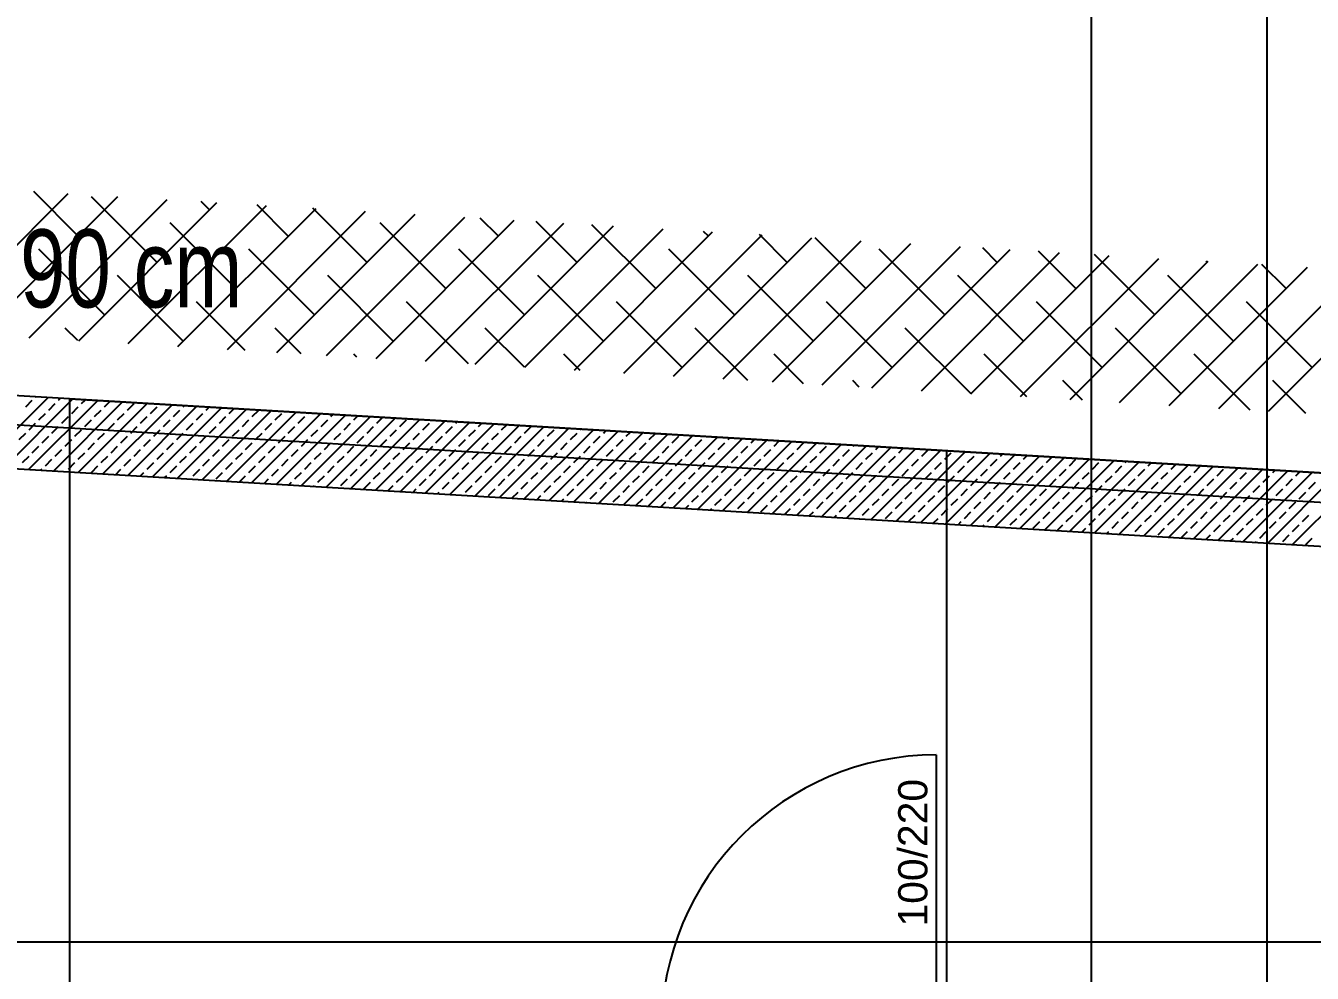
# Model space of a CAD drawing. Header units: millimetres. Extents: x 43168.9 to 43194.6, y -25545.1 to -25543.4.
# Drawn here: x 43170.281 to 43170.369, y -25543.8341 to -25543.7692 of the extents above; entities that cross this region are included whole.
import ezdxf
from ezdxf.enums import TextEntityAlignment as Align

# ---------------------------------------------------------------- set-up
doc = ezdxf.new("R2010")
doc.units = ezdxf.units.MM
doc.header["$LTSCALE"] = 200
doc.linetypes.add('DASHDOT', pattern=[1, 0.5, -0.25, 0, -0.25])
doc.linetypes.add('DASHDOT2', pattern=[0.5, 0.25, -0.125, 0, -0.125])
for name, color, linetype in [('aks_sgh', 5, 'DASHDOT2'), ('dograma_sgh', 43, 'Continuous'), ('kolon-b.a_sgh', 6, 'Continuous'), ('olcuic_sgh', 183, 'Continuous'), ('poz_sgh', 12, 'Continuous'), ('tarama-betonarme_sgh', 223, 'Continuous'), ('tarama-zemin_sgh', 197, 'Continuous'), ('yapi-yaklasma_sgh', 41, 'DASHDOT'), ('yazi-genel_sgh', 7, 'Continuous')]:
    doc.layers.add(name, color=color, linetype=linetype)
doc.styles.add('text2', font='arial.ttf')

msp = doc.modelspace()

# ---------------------------------------------------------------- linework, layer by layer
at = {"layer": 'aks_sgh'}
for p, q in [((43170.353879, -25543.740919), (43170.353879, -25544.789919)), ((43170.365879, -25543.740919), (43170.365879, -25544.789919)), ((43170.243881, -25543.79438), (43170.567885, -25543.813614))]:
    msp.add_line(p, q, dxfattribs=at)
at = {"layer": 'dograma_sgh', "color": 145}
msp.add_line((43170.343268, -25543.819119), (43170.343268, -25543.837919), dxfattribs=at)
msp.add_arc((43170.343268, -25543.837919), 0.0188, 90, 180, dxfattribs=at)
at = {"layer": 'kolon-b.a_sgh'}
for p, q in [((43170.550879, -25543.810601), (43170.244, -25543.792384)), ((43170.271817, -25543.799044), (43170.545879, -25543.815313))]:
    msp.add_line(p, q, dxfattribs=at)
at = {"layer": 'olcuic_sgh'}
msp.add_line((43170.27175, -25543.831903), (43170.546129, -25543.831903), dxfattribs=at)
at = {"layer": 'tarama-betonarme_sgh'}
for p, q in [((43170.277793, -25543.799399), (43170.282521, -25543.794671)), ((43170.279488, -25543.799499), (43170.284216, -25543.794771)), ((43170.280987, -25543.795307), (43170.281436, -25543.794858)), ((43170.281184, -25543.7996), (43170.285912, -25543.794872)), ((43170.28166, -25543.794633), (43170.281673, -25543.79462)), ((43170.282558, -25543.795531), (43170.283007, -25543.795082)), ((43170.282879, -25543.799701), (43170.287607, -25543.794973)), ((43170.283232, -25543.794858), (43170.283369, -25543.794721)), ((43170.28413, -25543.795756), (43170.284579, -25543.795307)), ((43170.284574, -25543.799801), (43170.289303, -25543.795073)), ((43170.284803, -25543.795082), (43170.285064, -25543.794822)), ((43170.28627, -25543.799902), (43170.290998, -25543.795174)), ((43170.286375, -25543.795307), (43170.286759, -25543.794922)), ((43170.287946, -25543.795531), (43170.288395, -25543.795082)), ((43170.287965, -25543.800003), (43170.292693, -25543.795274)), ((43170.289518, -25543.795756), (43170.289967, -25543.795307)), ((43170.291763, -25543.795307), (43170.291846, -25543.795224)), ((43170.293335, -25543.795531), (43170.293541, -25543.795325)), ((43170.281885, -25543.796205), (43170.282334, -25543.795756)), ((43170.283456, -25543.796429), (43170.283905, -25543.79598)), ((43170.285028, -25543.796654), (43170.285477, -25543.796205)), ((43170.285701, -25543.79598), (43170.28615, -25543.795531)), ((43170.287273, -25543.796205), (43170.287722, -25543.795756)), ((43170.288844, -25543.796429), (43170.289294, -25543.79598)), ((43170.289661, -25543.800103), (43170.294389, -25543.795375)), ((43170.290416, -25543.796654), (43170.290865, -25543.796205)), ((43170.29109, -25543.79598), (43170.291539, -25543.795531)), ((43170.291356, -25543.800204), (43170.296084, -25543.795476)), ((43170.292661, -25543.796205), (43170.29311, -25543.795756)), ((43170.293051, -25543.800305), (43170.29778, -25543.795576)), ((43170.294233, -25543.796429), (43170.294682, -25543.79598)), ((43170.294747, -25543.800405), (43170.299475, -25543.795677)), ((43170.294906, -25543.795756), (43170.295237, -25543.795425)), ((43170.295804, -25543.796654), (43170.296253, -25543.796205)), ((43170.296442, -25543.800506), (43170.30117, -25543.795778)), ((43170.296478, -25543.79598), (43170.296927, -25543.795531)), ((43170.298049, -25543.796205), (43170.298498, -25543.795756)), ((43170.298138, -25543.800606), (43170.302866, -25543.795878)), ((43170.299621, -25543.796429), (43170.30007, -25543.79598)), ((43170.299833, -25543.800707), (43170.304561, -25543.795979)), ((43170.300294, -25543.795756), (43170.300323, -25543.795727)), ((43170.301192, -25543.796654), (43170.301641, -25543.796205)), ((43170.301529, -25543.800808), (43170.306257, -25543.79608)), ((43170.301866, -25543.79598), (43170.302018, -25543.795828)), ((43170.303224, -25543.800908), (43170.307952, -25543.79618)), ((43170.303437, -25543.796205), (43170.303714, -25543.795929)), ((43170.305009, -25543.796429), (43170.305409, -25543.796029)), ((43170.30658, -25543.796654), (43170.30703, -25543.796205)), ((43170.280538, -25543.797552), (43170.280987, -25543.797103)), ((43170.281211, -25543.796878), (43170.28166, -25543.796429)), ((43170.282783, -25543.797103), (43170.283232, -25543.796654)), ((43170.284354, -25543.797327), (43170.284803, -25543.796878)), ((43170.285926, -25543.797552), (43170.286375, -25543.797103)), ((43170.286599, -25543.796878), (43170.287048, -25543.796429)), ((43170.288171, -25543.797103), (43170.28862, -25543.796654)), ((43170.289743, -25543.797327), (43170.290192, -25543.796878)), ((43170.291314, -25543.797552), (43170.291763, -25543.797103)), ((43170.291988, -25543.796878), (43170.292437, -25543.796429)), ((43170.293559, -25543.797103), (43170.294008, -25543.796654)), ((43170.295131, -25543.797327), (43170.29558, -25543.796878)), ((43170.296702, -25543.797552), (43170.297151, -25543.797103)), ((43170.297376, -25543.796878), (43170.297825, -25543.796429)), ((43170.298947, -25543.797103), (43170.299396, -25543.796654)), ((43170.300519, -25543.797327), (43170.300968, -25543.796878)), ((43170.30209, -25543.797552), (43170.302539, -25543.797103)), ((43170.302764, -25543.796878), (43170.303213, -25543.796429)), ((43170.304335, -25543.797103), (43170.304784, -25543.796654)), ((43170.304919, -25543.801009), (43170.309647, -25543.796281)), ((43170.305907, -25543.797327), (43170.306356, -25543.796878)), ((43170.306615, -25543.80111), (43170.311343, -25543.796382)), ((43170.307479, -25543.797552), (43170.307928, -25543.797103)), ((43170.308152, -25543.796878), (43170.308601, -25543.796429)), ((43170.30831, -25543.80121), (43170.313038, -25543.796482)), ((43170.309724, -25543.797103), (43170.310173, -25543.796654)), ((43170.310006, -25543.801311), (43170.314734, -25543.796583)), ((43170.310397, -25543.796429), (43170.310495, -25543.796331)), ((43170.311295, -25543.797327), (43170.311744, -25543.796878)), ((43170.311701, -25543.801412), (43170.316429, -25543.796684)), ((43170.311969, -25543.796654), (43170.312191, -25543.796432)), ((43170.312867, -25543.797552), (43170.313316, -25543.797103)), ((43170.313396, -25543.801512), (43170.318124, -25543.796784)), ((43170.31354, -25543.796878), (43170.313886, -25543.796533)), ((43170.315092, -25543.801613), (43170.31982, -25543.796885)), ((43170.315112, -25543.797103), (43170.315561, -25543.796654)), ((43170.316683, -25543.797327), (43170.317132, -25543.796878)), ((43170.316787, -25543.801714), (43170.321515, -25543.796985)), ((43170.318255, -25543.797552), (43170.318704, -25543.797103)), ((43170.318483, -25543.801814), (43170.323211, -25543.797086)), ((43170.318928, -25543.796878), (43170.318972, -25543.796834)), ((43170.3205, -25543.797103), (43170.320668, -25543.796935)), ((43170.322071, -25543.797327), (43170.322363, -25543.797036)), ((43170.282109, -25543.797776), (43170.282558, -25543.797327)), ((43170.283681, -25543.798001), (43170.28413, -25543.797552)), ((43170.285252, -25543.798225), (43170.285701, -25543.797776)), ((43170.287497, -25543.797776), (43170.287946, -25543.797327)), ((43170.289069, -25543.798001), (43170.289518, -25543.797552)), ((43170.290641, -25543.798225), (43170.29109, -25543.797776)), ((43170.292886, -25543.797776), (43170.293335, -25543.797327)), ((43170.294457, -25543.798001), (43170.294906, -25543.797552)), ((43170.296029, -25543.798225), (43170.296478, -25543.797776)), ((43170.298274, -25543.797776), (43170.298723, -25543.797327)), ((43170.299845, -25543.798001), (43170.300294, -25543.797552)), ((43170.301417, -25543.798225), (43170.301866, -25543.797776)), ((43170.303662, -25543.797776), (43170.304111, -25543.797327)), ((43170.305233, -25543.798001), (43170.305682, -25543.797552)), ((43170.306805, -25543.798225), (43170.307254, -25543.797776)), ((43170.30905, -25543.797776), (43170.309499, -25543.797327)), ((43170.310622, -25543.798001), (43170.311071, -25543.797552)), ((43170.312193, -25543.798225), (43170.312642, -25543.797776)), ((43170.314438, -25543.797776), (43170.314887, -25543.797327)), ((43170.31601, -25543.798001), (43170.316459, -25543.797552)), ((43170.317581, -25543.798225), (43170.31803, -25543.797776)), ((43170.319826, -25543.797776), (43170.320275, -25543.797327)), ((43170.320178, -25543.801915), (43170.324906, -25543.797187)), ((43170.321398, -25543.798001), (43170.321847, -25543.797552)), ((43170.321873, -25543.802016), (43170.326602, -25543.797287)), ((43170.322969, -25543.798225), (43170.323418, -25543.797776)), ((43170.323569, -25543.802116), (43170.328297, -25543.797388)), ((43170.323643, -25543.797552), (43170.324058, -25543.797136)), ((43170.325215, -25543.797776), (43170.325664, -25543.797327)), ((43170.325264, -25543.802217), (43170.329992, -25543.797489)), ((43170.326786, -25543.798001), (43170.327235, -25543.797552)), ((43170.32696, -25543.802317), (43170.331688, -25543.797589)), ((43170.328358, -25543.798225), (43170.328807, -25543.797776)), ((43170.328655, -25543.802418), (43170.333383, -25543.79769)), ((43170.329031, -25543.797552), (43170.329145, -25543.797438)), ((43170.33035, -25543.802519), (43170.335079, -25543.797791)), ((43170.330603, -25543.797776), (43170.33084, -25543.797539)), ((43170.332046, -25543.802619), (43170.336774, -25543.797891)), ((43170.332174, -25543.798001), (43170.332535, -25543.79764)), ((43170.333741, -25543.80272), (43170.338469, -25543.797992)), ((43170.333746, -25543.798225), (43170.334195, -25543.797776)), ((43170.337562, -25543.798001), (43170.337622, -25543.797942)), ((43170.280762, -25543.799123), (43170.281211, -25543.798674)), ((43170.281436, -25543.79845), (43170.281885, -25543.798001)), ((43170.283007, -25543.798674), (43170.283456, -25543.798225)), ((43170.284579, -25543.798899), (43170.285028, -25543.79845)), ((43170.28615, -25543.799123), (43170.286599, -25543.798674)), ((43170.286824, -25543.79845), (43170.287273, -25543.798001)), ((43170.288395, -25543.798674), (43170.288844, -25543.798225)), ((43170.289967, -25543.798899), (43170.290416, -25543.79845)), ((43170.291539, -25543.799123), (43170.291988, -25543.798674)), ((43170.292212, -25543.79845), (43170.292661, -25543.798001)), ((43170.293784, -25543.798674), (43170.294233, -25543.798225)), ((43170.295355, -25543.798899), (43170.295804, -25543.79845)), ((43170.296927, -25543.799123), (43170.297376, -25543.798674)), ((43170.2976, -25543.79845), (43170.298049, -25543.798001)), ((43170.299172, -25543.798674), (43170.299621, -25543.798225)), ((43170.300743, -25543.798899), (43170.301192, -25543.79845)), ((43170.302315, -25543.799123), (43170.302764, -25543.798674)), ((43170.302988, -25543.79845), (43170.303437, -25543.798001)), ((43170.30456, -25543.798674), (43170.305009, -25543.798225)), ((43170.306131, -25543.798899), (43170.30658, -25543.79845)), ((43170.307703, -25543.799123), (43170.308152, -25543.798674)), ((43170.308377, -25543.79845), (43170.308826, -25543.798001)), ((43170.309948, -25543.798674), (43170.310397, -25543.798225)), ((43170.31152, -25543.798899), (43170.311969, -25543.79845)), ((43170.313091, -25543.799123), (43170.31354, -25543.798674)), ((43170.313765, -25543.79845), (43170.314214, -25543.798001)), ((43170.315336, -25543.798674), (43170.315785, -25543.798225)), ((43170.316908, -25543.798899), (43170.317357, -25543.79845)), ((43170.318479, -25543.799123), (43170.318928, -25543.798674)), ((43170.319153, -25543.79845), (43170.319602, -25543.798001)), ((43170.320724, -25543.798674), (43170.321173, -25543.798225)), ((43170.322296, -25543.798899), (43170.322745, -25543.79845)), ((43170.323867, -25543.799123), (43170.324317, -25543.798674)), ((43170.324541, -25543.79845), (43170.32499, -25543.798001)), ((43170.326113, -25543.798674), (43170.326562, -25543.798225)), ((43170.327684, -25543.798899), (43170.328133, -25543.79845)), ((43170.329256, -25543.799123), (43170.329705, -25543.798674)), ((43170.329929, -25543.79845), (43170.330378, -25543.798001)), ((43170.331501, -25543.798674), (43170.33195, -25543.798225)), ((43170.333072, -25543.798899), (43170.333521, -25543.79845)), ((43170.334644, -25543.799123), (43170.335093, -25543.798674)), ((43170.335317, -25543.79845), (43170.335766, -25543.798001)), ((43170.335437, -25543.802821), (43170.340165, -25543.798093)), ((43170.336889, -25543.798674), (43170.337338, -25543.798225)), ((43170.337132, -25543.802921), (43170.34186, -25543.798193)), ((43170.33846, -25543.798899), (43170.338909, -25543.79845)), ((43170.338827, -25543.803022), (43170.343556, -25543.798294)), ((43170.339134, -25543.798225), (43170.339317, -25543.798042)), ((43170.340032, -25543.799123), (43170.340481, -25543.798674)), ((43170.340523, -25543.803123), (43170.345251, -25543.798394)), ((43170.340705, -25543.79845), (43170.341012, -25543.798143)), ((43170.342218, -25543.803223), (43170.346946, -25543.798495)), ((43170.342277, -25543.798674), (43170.342708, -25543.798244)), ((43170.343849, -25543.798899), (43170.344298, -25543.79845)), ((43170.343914, -25543.803324), (43170.348642, -25543.798596)), ((43170.34542, -25543.799123), (43170.345869, -25543.798674)), ((43170.345609, -25543.803425), (43170.350337, -25543.798696)), ((43170.346094, -25543.79845), (43170.346099, -25543.798445)), ((43170.347304, -25543.803525), (43170.352033, -25543.798797)), ((43170.347665, -25543.798674), (43170.347794, -25543.798545)), ((43170.349237, -25543.798899), (43170.349489, -25543.798646)), ((43170.350808, -25543.799123), (43170.351185, -25543.798747)), ((43170.282031, -25543.79965), (43170.282109, -25543.799572)), ((43170.282334, -25543.799348), (43170.282783, -25543.798899)), ((43170.283905, -25543.799572), (43170.284354, -25543.799123)), ((43170.285477, -25543.799797), (43170.285926, -25543.799348)), ((43170.287118, -25543.799952), (43170.287497, -25543.799572)), ((43170.287722, -25543.799348), (43170.288171, -25543.798899)), ((43170.289294, -25543.799572), (43170.289743, -25543.799123)), ((43170.290865, -25543.799797), (43170.291314, -25543.799348)), ((43170.292437, -25543.800021), (43170.292886, -25543.799572)), ((43170.29311, -25543.799348), (43170.293559, -25543.798899)), ((43170.294682, -25543.799572), (43170.295131, -25543.799123)), ((43170.296253, -25543.799797), (43170.296702, -25543.799348)), ((43170.297825, -25543.800021), (43170.298274, -25543.799572)), ((43170.298498, -25543.799348), (43170.298947, -25543.798899)), ((43170.30007, -25543.799572), (43170.300519, -25543.799123)), ((43170.301641, -25543.799797), (43170.30209, -25543.799348)), ((43170.303213, -25543.800021), (43170.303662, -25543.799572)), ((43170.303886, -25543.799348), (43170.304335, -25543.798899)), ((43170.305458, -25543.799572), (43170.305907, -25543.799123)), ((43170.30703, -25543.799797), (43170.307479, -25543.799348)), ((43170.308601, -25543.800021), (43170.30905, -25543.799572)), ((43170.309275, -25543.799348), (43170.309724, -25543.798899)), ((43170.310846, -25543.799572), (43170.311295, -25543.799123)), ((43170.312418, -25543.799797), (43170.312867, -25543.799348)), ((43170.313989, -25543.800021), (43170.314438, -25543.799572)), ((43170.314663, -25543.799348), (43170.315112, -25543.798899)), ((43170.316234, -25543.799572), (43170.316683, -25543.799123)), ((43170.317806, -25543.799797), (43170.318255, -25543.799348)), ((43170.319377, -25543.800021), (43170.319826, -25543.799572)), ((43170.320051, -25543.799348), (43170.3205, -25543.798899)), ((43170.321622, -25543.799572), (43170.322071, -25543.799123)), ((43170.323194, -25543.799797), (43170.323643, -25543.799348)), ((43170.324766, -25543.800021), (43170.325215, -25543.799572)), ((43170.325439, -25543.799348), (43170.325888, -25543.798899)), ((43170.327011, -25543.799572), (43170.32746, -25543.799123)), ((43170.328582, -25543.799797), (43170.329031, -25543.799348)), ((43170.330154, -25543.800021), (43170.330603, -25543.799572)), ((43170.330827, -25543.799348), (43170.331276, -25543.798899)), ((43170.332399, -25543.799572), (43170.332848, -25543.799123)), ((43170.33397, -25543.799797), (43170.334419, -25543.799348)), ((43170.335542, -25543.800021), (43170.335991, -25543.799572)), ((43170.336215, -25543.799348), (43170.336664, -25543.798899)), ((43170.337787, -25543.799572), (43170.338236, -25543.799123)), ((43170.339358, -25543.799797), (43170.339807, -25543.799348)), ((43170.34093, -25543.800021), (43170.341379, -25543.799572)), ((43170.341603, -25543.799348), (43170.342053, -25543.798899)), ((43170.343175, -25543.799572), (43170.343624, -25543.799123)), ((43170.344747, -25543.799797), (43170.345196, -25543.799348)), ((43170.346318, -25543.800021), (43170.346767, -25543.799572)), ((43170.346992, -25543.799348), (43170.347441, -25543.798899)), ((43170.348563, -25543.799572), (43170.349012, -25543.799123)), ((43170.349, -25543.803626), (43170.353728, -25543.798898)), ((43170.350135, -25543.799797), (43170.350584, -25543.799348)), ((43170.350695, -25543.803726), (43170.355423, -25543.798998)), ((43170.351706, -25543.800021), (43170.352155, -25543.799572)), ((43170.35238, -25543.799348), (43170.352829, -25543.798899)), ((43170.352391, -25543.803827), (43170.357119, -25543.799099)), ((43170.353951, -25543.799572), (43170.3544, -25543.799123)), ((43170.354086, -25543.803928), (43170.358814, -25543.7992)), ((43170.355523, -25543.799797), (43170.355972, -25543.799348)), ((43170.355782, -25543.804028), (43170.36051, -25543.7993)), ((43170.356196, -25543.799123), (43170.356271, -25543.799049)), ((43170.357094, -25543.800021), (43170.357543, -25543.799572)), ((43170.357477, -25543.804129), (43170.362205, -25543.799401)), ((43170.357768, -25543.799348), (43170.357967, -25543.799149)), ((43170.359172, -25543.80423), (43170.3639, -25543.799502)), ((43170.35934, -25543.799572), (43170.359662, -25543.79925)), ((43170.360868, -25543.80433), (43170.365596, -25543.799602)), ((43170.360911, -25543.799797), (43170.361357, -25543.799351)), ((43170.362483, -25543.800021), (43170.362932, -25543.799572)), ((43170.362563, -25543.804431), (43170.367291, -25543.799703)), ((43170.364728, -25543.799572), (43170.364748, -25543.799552)), ((43170.366299, -25543.799797), (43170.366444, -25543.799653)), ((43170.367871, -25543.800021), (43170.368139, -25543.799753)), ((43170.288813, -25543.800053), (43170.289069, -25543.799797)), ((43170.290508, -25543.800154), (43170.290641, -25543.800021)), ((43170.292204, -25543.800254), (43170.292212, -25543.800246)), ((43170.294008, -25543.800246), (43170.294457, -25543.799797)), ((43170.295595, -25543.800456), (43170.296029, -25543.800021)), ((43170.29729, -25543.800556), (43170.2976, -25543.800246)), ((43170.298985, -25543.800657), (43170.299172, -25543.80047)), ((43170.299396, -25543.800246), (43170.299845, -25543.799797)), ((43170.300968, -25543.80047), (43170.301417, -25543.800021)), ((43170.302539, -25543.800695), (43170.302988, -25543.800246)), ((43170.304111, -25543.800919), (43170.30456, -25543.80047)), ((43170.304784, -25543.800246), (43170.305233, -25543.799797)), ((43170.306356, -25543.80047), (43170.306805, -25543.800021)), ((43170.307928, -25543.800695), (43170.308377, -25543.800246)), ((43170.309499, -25543.800919), (43170.309948, -25543.80047)), ((43170.310173, -25543.800246), (43170.310622, -25543.799797)), ((43170.311744, -25543.80047), (43170.312193, -25543.800021)), ((43170.313316, -25543.800695), (43170.313765, -25543.800246)), ((43170.314887, -25543.800919), (43170.315336, -25543.80047)), ((43170.315561, -25543.800246), (43170.31601, -25543.799797)), ((43170.317132, -25543.80047), (43170.317581, -25543.800021)), ((43170.318704, -25543.800695), (43170.319153, -25543.800246)), ((43170.320275, -25543.800919), (43170.320724, -25543.80047)), ((43170.320949, -25543.800246), (43170.321398, -25543.799797)), ((43170.32252, -25543.80047), (43170.322969, -25543.800021)), ((43170.324092, -25543.800695), (43170.324541, -25543.800246)), ((43170.325664, -25543.800919), (43170.326113, -25543.80047)), ((43170.326337, -25543.800246), (43170.326786, -25543.799797)), ((43170.327909, -25543.80047), (43170.328358, -25543.800021)), ((43170.32948, -25543.800695), (43170.329929, -25543.800246)), ((43170.331052, -25543.800919), (43170.331501, -25543.80047)), ((43170.331725, -25543.800246), (43170.332174, -25543.799797)), ((43170.333297, -25543.80047), (43170.333746, -25543.800021)), ((43170.334868, -25543.800695), (43170.335317, -25543.800246)), ((43170.33644, -25543.800919), (43170.336889, -25543.80047)), ((43170.337113, -25543.800246), (43170.337562, -25543.799797)), ((43170.338685, -25543.80047), (43170.339134, -25543.800021)), ((43170.340256, -25543.800695), (43170.340705, -25543.800246)), ((43170.341828, -25543.800919), (43170.342277, -25543.80047)), ((43170.342502, -25543.800246), (43170.342951, -25543.799797)), ((43170.344073, -25543.80047), (43170.344522, -25543.800021)), ((43170.345645, -25543.800695), (43170.346094, -25543.800246)), ((43170.347216, -25543.800919), (43170.347665, -25543.80047)), ((43170.34789, -25543.800246), (43170.348339, -25543.799797)), ((43170.349461, -25543.80047), (43170.34991, -25543.800021)), ((43170.351033, -25543.800695), (43170.351482, -25543.800246)), ((43170.352604, -25543.800919), (43170.353053, -25543.80047)), ((43170.353278, -25543.800246), (43170.353727, -25543.799797)), ((43170.354849, -25543.80047), (43170.355298, -25543.800021)), ((43170.356421, -25543.800695), (43170.35687, -25543.800246)), ((43170.357992, -25543.800919), (43170.358441, -25543.80047)), ((43170.358666, -25543.800246), (43170.359115, -25543.799797)), ((43170.360238, -25543.80047), (43170.360687, -25543.800021)), ((43170.361809, -25543.800695), (43170.362258, -25543.800246)), ((43170.363381, -25543.800919), (43170.36383, -25543.80047)), ((43170.364054, -25543.800246), (43170.364503, -25543.799797)), ((43170.364259, -25543.804532), (43170.368987, -25543.799804)), ((43170.365626, -25543.80047), (43170.366075, -25543.800021)), ((43170.365954, -25543.804632), (43170.370682, -25543.799904)), ((43170.367197, -25543.800695), (43170.367646, -25543.800246)), ((43170.367649, -25543.804733), (43170.372377, -25543.800005)), ((43170.368769, -25543.800919), (43170.369218, -25543.80047)), ((43170.300681, -25543.800757), (43170.300743, -25543.800695)), ((43170.305767, -25543.801059), (43170.306131, -25543.800695)), ((43170.307462, -25543.80116), (43170.307703, -25543.800919)), ((43170.309158, -25543.801261), (43170.309275, -25543.801144)), ((43170.311071, -25543.801144), (43170.31152, -25543.800695)), ((43170.312642, -25543.801368), (43170.313091, -25543.800919)), ((43170.314244, -25543.801563), (43170.314663, -25543.801144)), ((43170.315939, -25543.801663), (43170.316234, -25543.801368)), ((43170.316459, -25543.801144), (43170.316908, -25543.800695)), ((43170.31803, -25543.801368), (43170.318479, -25543.800919)), ((43170.319602, -25543.801593), (43170.320051, -25543.801144)), ((43170.321173, -25543.801817), (43170.321622, -25543.801368)), ((43170.321847, -25543.801144), (43170.322296, -25543.800695)), ((43170.323418, -25543.801368), (43170.323867, -25543.800919)), ((43170.32499, -25543.801593), (43170.325439, -25543.801144)), ((43170.326562, -25543.801817), (43170.327011, -25543.801368)), ((43170.327235, -25543.801144), (43170.327684, -25543.800695)), ((43170.328807, -25543.801368), (43170.329256, -25543.800919)), ((43170.330378, -25543.801593), (43170.330827, -25543.801144)), ((43170.33195, -25543.801817), (43170.332399, -25543.801368)), ((43170.332623, -25543.801144), (43170.333072, -25543.800695)), ((43170.334195, -25543.801368), (43170.334644, -25543.800919)), ((43170.335766, -25543.801593), (43170.336215, -25543.801144)), ((43170.337338, -25543.801817), (43170.337787, -25543.801368)), ((43170.338011, -25543.801144), (43170.33846, -25543.800695)), ((43170.339583, -25543.801368), (43170.340032, -25543.800919)), ((43170.341154, -25543.801593), (43170.341603, -25543.801144)), ((43170.342726, -25543.801817), (43170.343175, -25543.801368)), ((43170.3434, -25543.801144), (43170.343849, -25543.800695)), ((43170.344971, -25543.801368), (43170.34542, -25543.800919)), ((43170.346543, -25543.801593), (43170.346992, -25543.801144)), ((43170.348114, -25543.801817), (43170.348563, -25543.801368)), ((43170.348788, -25543.801144), (43170.349237, -25543.800695)), ((43170.350359, -25543.801368), (43170.350808, -25543.800919)), ((43170.351931, -25543.801593), (43170.35238, -25543.801144)), ((43170.353502, -25543.801817), (43170.353951, -25543.801368)), ((43170.354176, -25543.801144), (43170.354625, -25543.800695)), ((43170.355747, -25543.801368), (43170.356196, -25543.800919)), ((43170.357319, -25543.801593), (43170.357768, -25543.801144)), ((43170.35889, -25543.801817), (43170.35934, -25543.801368)), ((43170.359564, -25543.801144), (43170.360013, -25543.800695)), ((43170.361136, -25543.801368), (43170.361585, -25543.800919)), ((43170.362707, -25543.801593), (43170.363156, -25543.801144)), ((43170.364279, -25543.801817), (43170.364728, -25543.801368)), ((43170.364952, -25543.801144), (43170.365401, -25543.800695)), ((43170.366524, -25543.801368), (43170.366973, -25543.800919)), ((43170.368095, -25543.801593), (43170.368544, -25543.801144)), ((43170.317635, -25543.801764), (43170.317806, -25543.801593)), ((43170.31933, -25543.801865), (43170.319377, -25543.801817)), ((43170.322745, -25543.802042), (43170.323194, -25543.801593)), ((43170.324416, -25543.802166), (43170.324766, -25543.801817)), ((43170.326112, -25543.802267), (43170.326337, -25543.802042)), ((43170.327807, -25543.802368), (43170.327909, -25543.802266)), ((43170.328133, -25543.802042), (43170.328582, -25543.801593)), ((43170.329705, -25543.802266), (43170.330154, -25543.801817)), ((43170.331276, -25543.802491), (43170.331725, -25543.802042)), ((43170.332894, -25543.80267), (43170.333297, -25543.802266)), ((43170.333521, -25543.802042), (43170.33397, -25543.801593)), ((43170.335093, -25543.802266), (43170.335542, -25543.801817)), ((43170.336664, -25543.802491), (43170.337113, -25543.802042)), ((43170.338236, -25543.802715), (43170.338685, -25543.802266)), ((43170.338909, -25543.802042), (43170.339358, -25543.801593)), ((43170.340481, -25543.802266), (43170.34093, -25543.801817)), ((43170.342053, -25543.802491), (43170.342502, -25543.802042)), ((43170.343624, -25543.802715), (43170.344073, -25543.802266)), ((43170.344298, -25543.802042), (43170.344747, -25543.801593)), ((43170.345869, -25543.802266), (43170.346318, -25543.801817)), ((43170.347441, -25543.802491), (43170.34789, -25543.802042)), ((43170.349012, -25543.802715), (43170.349461, -25543.802266)), ((43170.349686, -25543.802042), (43170.350135, -25543.801593)), ((43170.351257, -25543.802266), (43170.351706, -25543.801817)), ((43170.352829, -25543.802491), (43170.353278, -25543.802042)), ((43170.3544, -25543.802715), (43170.354849, -25543.802266)), ((43170.355074, -25543.802042), (43170.355523, -25543.801593)), ((43170.356645, -25543.802266), (43170.357094, -25543.801817)), ((43170.358217, -25543.802491), (43170.358666, -25543.802042)), ((43170.359789, -25543.802715), (43170.360238, -25543.802266)), ((43170.360462, -25543.802042), (43170.360911, -25543.801593)), ((43170.362034, -25543.802266), (43170.362483, -25543.801817)), ((43170.363605, -25543.802491), (43170.364054, -25543.802042)), ((43170.365177, -25543.802715), (43170.365626, -25543.802266)), ((43170.36585, -25543.802042), (43170.366299, -25543.801593)), ((43170.367422, -25543.802266), (43170.367871, -25543.801817)), ((43170.334589, -25543.80277), (43170.334868, -25543.802491)), ((43170.336284, -25543.802871), (43170.33644, -25543.802715)), ((43170.33798, -25543.802972), (43170.338011, -25543.80294)), ((43170.339807, -25543.80294), (43170.340256, -25543.802491)), ((43170.341379, -25543.803165), (43170.341828, -25543.802715)), ((43170.343066, -25543.803274), (43170.3434, -25543.80294)), ((43170.344761, -25543.803374), (43170.344971, -25543.803165)), ((43170.345196, -25543.80294), (43170.345645, -25543.802491)), ((43170.346767, -25543.803165), (43170.347216, -25543.802715)), ((43170.348339, -25543.803389), (43170.348788, -25543.80294)), ((43170.34991, -25543.803614), (43170.350359, -25543.803165)), ((43170.350584, -25543.80294), (43170.351033, -25543.802491)), ((43170.352155, -25543.803165), (43170.352604, -25543.802715)), ((43170.353727, -25543.803389), (43170.354176, -25543.80294)), ((43170.355298, -25543.803614), (43170.355747, -25543.803165)), ((43170.355972, -25543.80294), (43170.356421, -25543.802491)), ((43170.357543, -25543.803165), (43170.357992, -25543.802715)), ((43170.359115, -25543.803389), (43170.359564, -25543.80294)), ((43170.360687, -25543.803614), (43170.361136, -25543.803165)), ((43170.36136, -25543.80294), (43170.361809, -25543.802491)), ((43170.362932, -25543.803165), (43170.363381, -25543.802715)), ((43170.364503, -25543.803389), (43170.364952, -25543.80294)), ((43170.366075, -25543.803614), (43170.366524, -25543.803165)), ((43170.366748, -25543.80294), (43170.367197, -25543.802491)), ((43170.36832, -25543.803165), (43170.368769, -25543.802715)), ((43170.346457, -25543.803475), (43170.346543, -25543.803389)), ((43170.351543, -25543.803777), (43170.351931, -25543.803389)), ((43170.353238, -25543.803877), (43170.353502, -25543.803614)), ((43170.354934, -25543.803978), (43170.355074, -25543.803838)), ((43170.356629, -25543.804079), (43170.356645, -25543.804063)), ((43170.35687, -25543.803838), (43170.357319, -25543.803389)), ((43170.358441, -25543.804063), (43170.35889, -25543.803614)), ((43170.36002, -25543.80428), (43170.360462, -25543.803838)), ((43170.361715, -25543.804381), (43170.362034, -25543.804063)), ((43170.362258, -25543.803838), (43170.362707, -25543.803389)), ((43170.36383, -25543.804063), (43170.364279, -25543.803614)), ((43170.365401, -25543.804287), (43170.36585, -25543.803838)), ((43170.366973, -25543.804512), (43170.367422, -25543.804063)), ((43170.367646, -25543.803838), (43170.368095, -25543.803389)), ((43170.363411, -25543.804481), (43170.363605, -25543.804287)), ((43170.365106, -25543.804582), (43170.365177, -25543.804512)), ((43170.368544, -25543.804736), (43170.368993, -25543.804287))]:
    msp.add_line(p, q, dxfattribs=at)
at = {"layer": 'tarama-zemin_sgh'}
for p, q in [((43170.274436, -25543.790184), (43170.283892, -25543.780727)), ((43170.277826, -25543.790385), (43170.287283, -25543.780929)), ((43170.281217, -25543.790586), (43170.290673, -25543.78113)), ((43170.284579, -25543.783632), (43170.281534, -25543.780587)), ((43170.289967, -25543.785428), (43170.285477, -25543.780938)), ((43170.293559, -25543.781836), (43170.29299, -25543.781267)), ((43170.284608, -25543.790787), (43170.294064, -25543.781331)), ((43170.287999, -25543.790989), (43170.297455, -25543.781533)), ((43170.29139, -25543.79119), (43170.300846, -25543.781734)), ((43170.29478, -25543.791391), (43170.304237, -25543.781935)), ((43170.298947, -25543.783632), (43170.296809, -25543.781494)), ((43170.298171, -25543.791593), (43170.307628, -25543.782136)), ((43170.304335, -25543.785428), (43170.300628, -25543.781721)), ((43170.295355, -25543.787225), (43170.290865, -25543.782734)), ((43170.301562, -25543.791794), (43170.311018, -25543.782338)), ((43170.304953, -25543.791995), (43170.314409, -25543.782539)), ((43170.309724, -25543.787225), (43170.305233, -25543.782734)), ((43170.308344, -25543.792196), (43170.3178, -25543.78274)), ((43170.311735, -25543.792398), (43170.321191, -25543.782942)), ((43170.313316, -25543.783632), (43170.312084, -25543.782401)), ((43170.318704, -25543.785428), (43170.315903, -25543.782628)), ((43170.324092, -25543.787225), (43170.319722, -25543.782854)), ((43170.315125, -25543.792599), (43170.324582, -25543.783143)), ((43170.318516, -25543.7928), (43170.327972, -25543.783344)), ((43170.321907, -25543.793002), (43170.331363, -25543.783545)), ((43170.325298, -25543.793203), (43170.334754, -25543.783747)), ((43170.327684, -25543.783632), (43170.327359, -25543.783308)), ((43170.333072, -25543.785428), (43170.331178, -25543.783534)), ((43170.33846, -25543.787225), (43170.334997, -25543.783761)), ((43170.286375, -25543.789021), (43170.281885, -25543.78453)), ((43170.300743, -25543.789021), (43170.296253, -25543.78453)), ((43170.315112, -25543.789021), (43170.310622, -25543.78453)), ((43170.32948, -25543.789021), (43170.32499, -25543.78453)), ((43170.328689, -25543.793404), (43170.338145, -25543.783948)), ((43170.332079, -25543.793606), (43170.341536, -25543.784149)), ((43170.33547, -25543.793807), (43170.344926, -25543.784351)), ((43170.338861, -25543.794008), (43170.348317, -25543.784552)), ((43170.343849, -25543.789021), (43170.339358, -25543.78453)), ((43170.342252, -25543.794209), (43170.351708, -25543.784753)), ((43170.347441, -25543.785428), (43170.346453, -25543.784441)), ((43170.352829, -25543.787225), (43170.350272, -25543.784668)), ((43170.345643, -25543.794411), (43170.355099, -25543.784954)), ((43170.349033, -25543.794612), (43170.35849, -25543.785156)), ((43170.352424, -25543.794813), (43170.361881, -25543.785357)), ((43170.358217, -25543.789021), (43170.354091, -25543.784895)), ((43170.355815, -25543.795015), (43170.365271, -25543.785558)), ((43170.361809, -25543.785428), (43170.361729, -25543.785348)), ((43170.367197, -25543.787225), (43170.365547, -25543.785575)), ((43170.291763, -25543.790817), (43170.287273, -25543.786327)), ((43170.306131, -25543.790817), (43170.301641, -25543.786327)), ((43170.3205, -25543.790817), (43170.31601, -25543.786327)), ((43170.334868, -25543.790817), (43170.330378, -25543.786327)), ((43170.349237, -25543.790817), (43170.344747, -25543.786327)), ((43170.363605, -25543.790817), (43170.359115, -25543.786327)), ((43170.359206, -25543.795216), (43170.368662, -25543.78576)), ((43170.362597, -25543.795417), (43170.372053, -25543.785961)), ((43170.365988, -25543.795618), (43170.375444, -25543.786162)), ((43170.296002, -25543.791464), (43170.292661, -25543.788123)), ((43170.311278, -25543.792371), (43170.30703, -25543.788123)), ((43170.325888, -25543.792613), (43170.321398, -25543.788123)), ((43170.340256, -25543.792613), (43170.335766, -25543.788123)), ((43170.354625, -25543.792613), (43170.350135, -25543.788123)), ((43170.368993, -25543.792613), (43170.364503, -25543.788123)), ((43170.284546, -25543.790784), (43170.283681, -25543.789919)), ((43170.299821, -25543.791691), (43170.298049, -25543.789919)), ((43170.315096, -25543.792597), (43170.312418, -25543.789919)), ((43170.330372, -25543.793504), (43170.326786, -25543.789919)), ((43170.345645, -25543.794409), (43170.341154, -25543.789919)), ((43170.360013, -25543.794409), (43170.355523, -25543.789919)), ((43170.30364, -25543.791917), (43170.303437, -25543.791715)), ((43170.318915, -25543.792824), (43170.317806, -25543.791715)), ((43170.33419, -25543.793731), (43170.332174, -25543.791715)), ((43170.349466, -25543.794638), (43170.346543, -25543.791715)), ((43170.364741, -25543.795544), (43170.360911, -25543.791715)), ((43170.338009, -25543.793958), (43170.337562, -25543.793511)), ((43170.353284, -25543.794864), (43170.351931, -25543.793511)), ((43170.36856, -25543.795771), (43170.366299, -25543.793511))]:
    msp.add_line(p, q, dxfattribs=at)
at = {"layer": 'yapi-yaklasma_sgh'}
for p, q in [((43170.284, -25543.794758), (43171.097772, -25543.843067)), ((43170.284, -25544.787591), (43170.284, -25543.794758)), ((43170.344, -25544.726145), (43170.344, -25543.79832))]:
    msp.add_line(p, q, dxfattribs=at)

# ---------------------------------------------------------------- texts
at = {"layer": 'poz_sgh', "style": 'text2'}
msp.add_text('100/220', height=0.002, rotation=90, dxfattribs=at).set_placement((43170.342666, -25543.82581), align=Align.CENTER)
at = {"layer": 'yazi-genel_sgh', "color": 252, "style": 'text2', "width": 0.75}
msp.add_text('SIKIŞTIRILMIŞ TOPRAK 90 cm', height=0.00533333, dxfattribs=at).set_placement((43170.216638, -25543.788512))

doc.saveas('drawing.dxf')
